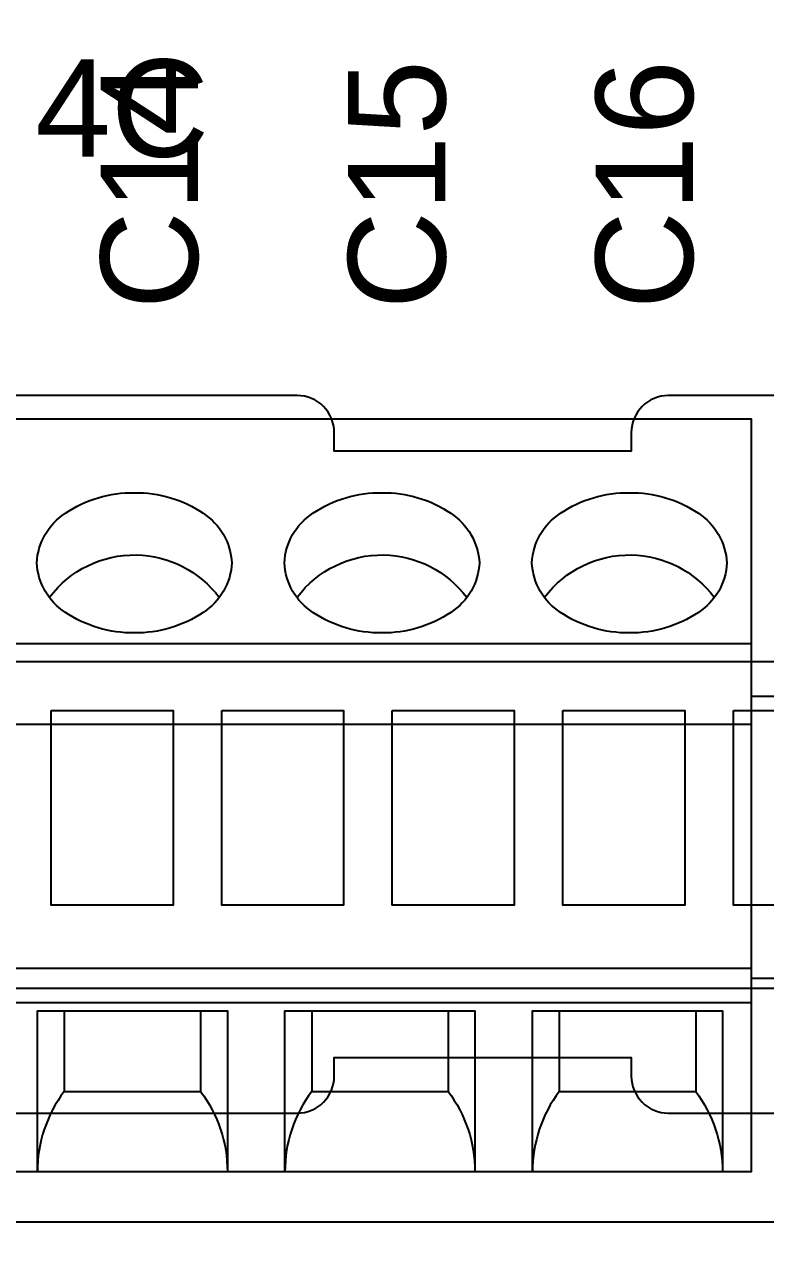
# Model space of a CAD drawing. Extents: x 1 to 23.8, y 0.2 to 17.
# Drawn here: x 21.795 to 22.394, y 4.358 to 5.342 of the extents above; entities that cross this region are included whole.
import ezdxf

# ---------------------------------------------------------------- set-up
doc = ezdxf.new("R2010")
doc.units = 0
doc.header["$MEASUREMENT"] = 0
for name, color, linetype in [('2_01__0-__EMPTY', 7, 'CONTINUOUS'), ('2_02__A0__EIA-232_EIA-485', 7, 'CONTINUOUS'), ('2_03__1-___4__DI__4__DO__S', 7, 'CONTINUOUS'), ('2_04__B-___4__DI__4__DO__F', 7, 'CONTINUOUS'), ('2_05__C-___4__DI__3__DO', 7, 'CONTINUOUS'), ('2_06__2X___8__DO__STD_FORM', 7, 'CONTINUOUS'), ('2_07__2A___8__DO__STD_FORM', 7, 'CONTINUOUS'), ('2_08__2B___8__DO__STD__6__', 7, 'CONTINUOUS'), ('2_09__2C___8__DO__STD__2__', 7, 'CONTINUOUS'), ('2_10__3-___8__DI', 7, 'CONTINUOUS'), ('2_11__D-___14__DI', 7, 'CONTINUOUS'), ('2_12__5-___8__AI', 7, 'CONTINUOUS'), ('2_13__6-___4__AI__4__AO', 7, 'CONTINUOUS'), ('3_01__0-__EMPTY', 7, 'CONTINUOUS'), ('3_02__9X__RTD', 7, 'CONTINUOUS'), ('3_03__91__RTD_TC', 7, 'CONTINUOUS'), ('3_04__1-___4__DI__4__DO__S', 7, 'CONTINUOUS'), ('3_05__B-___4__DI__4__DO__F', 7, 'CONTINUOUS'), ('3_06__C-___4__DI__3__DO', 7, 'CONTINUOUS'), ('3_07__2X___8__DO__STD_FORM', 7, 'CONTINUOUS'), ('3_08__2A___8__DO__STD_FORM', 7, 'CONTINUOUS'), ('3_09__2B___8__DO__STD__6__', 7, 'CONTINUOUS'), ('3_10__2C___8__DO__STD__2__', 7, 'CONTINUOUS'), ('3_11__3-___8__DI', 7, 'CONTINUOUS'), ('3_12__D-___14__DI', 7, 'CONTINUOUS'), ('3_13__5-___8__AI', 7, 'CONTINUOUS'), ('3_14__6-___4__AI__4__AO', 7, 'CONTINUOUS'), ('6_00_____DWG', 7, 'CONTINUOUS')]:
    doc.layers.add(name, color=color, linetype=linetype)
doc.styles.add('ARIAL', font='arial.ttf')

msp = doc.modelspace()

# ---------------------------------------------------------------- linework, layer by layer
at = {"layer": '3_01__0-__EMPTY'}
msp.add_lwpolyline([(21.05023, 4.46197), (22.01545, 4.46197, 0.414214), (22.04534, 4.49185), (22.04534, 4.50697), (22.28534, 4.50697), (22.28534, 4.49185, 0.414214), (22.31523, 4.46197), (22.67295, 4.46197, 0.414973), (22.70284, 4.49185), (22.70284, 5.01208, 0.414973), (22.67295, 5.04197), (22.31523, 5.04197, 0.414214), (22.28534, 5.01208), (22.28534, 4.99697), (22.04534, 4.99697), (22.04534, 5.01208, 0.414214), (22.01545, 5.04197), (21.05023, 5.04197, 0.414214)], format="xyb", dxfattribs=at)
at = {"layer": '3_02__9X__RTD'}
for points in [[(20.54697, 4.3741), (22.63358, 4.3741), (22.63358, 4.82686), (20.54697, 4.82686)], [(21.81665, 4.78749), (21.91508, 4.78749), (21.91508, 4.63001), (21.81665, 4.63001)], [(21.95445, 4.78749), (22.05287, 4.78749), (22.05287, 4.63001), (21.95445, 4.63001)], [(22.09224, 4.78749), (22.19067, 4.78749), (22.19067, 4.63001), (22.09224, 4.63001)], [(22.23004, 4.78749), (22.32847, 4.78749), (22.32847, 4.63001), (22.23004, 4.63001)], [(22.36784, 4.78749), (22.46626, 4.78749), (22.46626, 4.63001), (22.36784, 4.63001)]]:
    msp.add_lwpolyline(points, close=True, dxfattribs=at)
msp.add_lwpolyline([(20.54697, 4.56308), (22.63358, 4.56308)], dxfattribs=at)
at = {"layer": '3_03__91__RTD_TC'}
for points in [[(20.54697, 4.3741), (22.63358, 4.3741), (22.63358, 4.82686), (20.54697, 4.82686)], [(21.81665, 4.78749), (21.91508, 4.78749), (21.91508, 4.63001), (21.81665, 4.63001)], [(21.95445, 4.78749), (22.05287, 4.78749), (22.05287, 4.63001), (21.95445, 4.63001)], [(22.09224, 4.78749), (22.19067, 4.78749), (22.19067, 4.63001), (22.09224, 4.63001)], [(22.23004, 4.78749), (22.32847, 4.78749), (22.32847, 4.63001), (22.23004, 4.63001)], [(22.36784, 4.78749), (22.46626, 4.78749), (22.46626, 4.63001), (22.36784, 4.63001)]]:
    msp.add_lwpolyline(points, close=True, dxfattribs=at)
msp.add_lwpolyline([(20.54697, 4.56308), (22.63358, 4.56308)], dxfattribs=at)
at = {"layer": '3_04__1-___4__DI__4__DO__S'}
msp.add_lwpolyline([(20.78224, 5.02325), (22.38224, 5.02325), (22.38224, 4.41454), (20.78224, 4.41454)], close=True, dxfattribs=at)
for points in [[(21.80507, 4.90678, -0.244062), (21.82813, 4.94683, -0.154167), (21.88381, 4.96342, -0.154167), (21.93949, 4.94683, -0.236767), (21.96255, 4.90678, -0.24406), (21.93949, 4.86673, -0.154167), (21.88381, 4.85014, -0.154167), (21.82813, 4.86673, -0.244061)], [(22.00507, 4.90678, -0.244062), (22.02813, 4.94683, -0.154167), (22.08381, 4.96342, -0.154167), (22.13949, 4.94683, -0.236767), (22.16255, 4.90678, -0.24406), (22.13949, 4.86673, -0.154167), (22.08381, 4.85014, -0.154167), (22.02813, 4.86673, -0.244061)], [(22.20507, 4.90678, -0.244062), (22.22813, 4.94683, -0.154167), (22.28381, 4.96342, -0.154167), (22.33949, 4.94683, -0.236767), (22.36255, 4.90678, -0.24406), (22.33949, 4.86673, -0.154167), (22.28381, 4.85014, -0.154167), (22.22813, 4.86673, -0.244061)]]:
    msp.add_lwpolyline(points, format="xyb", close=True, dxfattribs=at)
for points in [[(21.81515, 4.87874, -0.001746), (21.81529, 4.87887, -0.240907), (21.88539, 4.91312, -0.231198), (21.95233, 4.87887, -0.005828), (21.95262, 4.87895)], [(22.01515, 4.87874, -0.001746), (22.01529, 4.87887, -0.240907), (22.08539, 4.91312, -0.231198), (22.15233, 4.87887, -0.005828), (22.15262, 4.87895)], [(22.21515, 4.87874, -0.001746), (22.21529, 4.87887, -0.240907), (22.28539, 4.91312, -0.231198), (22.35233, 4.87887, -0.005828), (22.35262, 4.87895)], [(22.38224, 4.79911), (22.54287, 4.79911, -0.414169), (22.58224, 4.75974), (22.58224, 4.61016, -0.414258), (22.54287, 4.5708), (22.38224, 4.5708)], [(21.82712, 4.54461), (21.82712, 4.47949, 0.162853), (21.80547, 4.41454, 1.944453)], [(21.93736, 4.54461), (21.93736, 4.47949, -0.162853), (21.95901, 4.41454, -1.944453)], [(22.02712, 4.54461), (22.02712, 4.47949, 0.162853), (22.00547, 4.41454, 1.944453)], [(22.13736, 4.54461), (22.13736, 4.47949, -0.162853), (22.15901, 4.41454, -1.944453)], [(22.22712, 4.54461), (22.22712, 4.47949, 0.162853), (22.20547, 4.41454, 1.944453)], [(22.33736, 4.54461), (22.33736, 4.47949, -0.162853), (22.35901, 4.41454, -1.944453)]]:
    msp.add_lwpolyline(points, format="xyb", dxfattribs=at)
for points in [[(20.78223, 4.84166), (22.38223, 4.84166)], [(20.78224, 4.77622), (22.38224, 4.77622)], [(20.78224, 4.57912), (22.38224, 4.57912)], [(20.78224, 4.55129), (22.38224, 4.55129)], [(21.80547, 4.41454), (21.80547, 4.54461), (21.95901, 4.54461), (21.95901, 4.41454)], [(22.00547, 4.41454), (22.00547, 4.54461), (22.15901, 4.54461), (22.15901, 4.41454)], [(22.20547, 4.41454), (22.20547, 4.54461), (22.35901, 4.54461), (22.35901, 4.41454)], [(21.82712, 4.47949), (21.93736, 4.47949)], [(22.02712, 4.47949), (22.13736, 4.47949)], [(22.22712, 4.47949), (22.33736, 4.47949)]]:
    msp.add_lwpolyline(points, dxfattribs=at)
at = {"layer": '3_05__B-___4__DI__4__DO__F'}
msp.add_lwpolyline([(20.78224, 5.02325), (22.38224, 5.02325), (22.38224, 4.41454), (20.78224, 4.41454)], close=True, dxfattribs=at)
for points in [[(21.80507, 4.90678, -0.244062), (21.82813, 4.94683, -0.154167), (21.88381, 4.96342, -0.154167), (21.93949, 4.94683, -0.236767), (21.96255, 4.90678, -0.24406), (21.93949, 4.86673, -0.154167), (21.88381, 4.85014, -0.154167), (21.82813, 4.86673, -0.244061)], [(22.00507, 4.90678, -0.244062), (22.02813, 4.94683, -0.154167), (22.08381, 4.96342, -0.154167), (22.13949, 4.94683, -0.236767), (22.16255, 4.90678, -0.24406), (22.13949, 4.86673, -0.154167), (22.08381, 4.85014, -0.154167), (22.02813, 4.86673, -0.244061)], [(22.20507, 4.90678, -0.244062), (22.22813, 4.94683, -0.154167), (22.28381, 4.96342, -0.154167), (22.33949, 4.94683, -0.236767), (22.36255, 4.90678, -0.24406), (22.33949, 4.86673, -0.154167), (22.28381, 4.85014, -0.154167), (22.22813, 4.86673, -0.244061)]]:
    msp.add_lwpolyline(points, format="xyb", close=True, dxfattribs=at)
for points in [[(21.81515, 4.87874, -0.001746), (21.81529, 4.87887, -0.240907), (21.88539, 4.91312, -0.231198), (21.95233, 4.87887, -0.005828), (21.95262, 4.87895)], [(22.01515, 4.87874, -0.001746), (22.01529, 4.87887, -0.240907), (22.08539, 4.91312, -0.231198), (22.15233, 4.87887, -0.005828), (22.15262, 4.87895)], [(22.21515, 4.87874, -0.001746), (22.21529, 4.87887, -0.240907), (22.28539, 4.91312, -0.231198), (22.35233, 4.87887, -0.005828), (22.35262, 4.87895)], [(22.38224, 4.79911), (22.54287, 4.79911, -0.414169), (22.58224, 4.75974), (22.58224, 4.61016, -0.414258), (22.54287, 4.5708), (22.38224, 4.5708)], [(21.82712, 4.54461), (21.82712, 4.47949, 0.162853), (21.80547, 4.41454, 1.944453)], [(21.93736, 4.54461), (21.93736, 4.47949, -0.162853), (21.95901, 4.41454, -1.944453)], [(22.02712, 4.54461), (22.02712, 4.47949, 0.162853), (22.00547, 4.41454, 1.944453)], [(22.13736, 4.54461), (22.13736, 4.47949, -0.162853), (22.15901, 4.41454, -1.944453)], [(22.22712, 4.54461), (22.22712, 4.47949, 0.162853), (22.20547, 4.41454, 1.944453)], [(22.33736, 4.54461), (22.33736, 4.47949, -0.162853), (22.35901, 4.41454, -1.944453)]]:
    msp.add_lwpolyline(points, format="xyb", dxfattribs=at)
for points in [[(20.78223, 4.84166), (22.38223, 4.84166)], [(20.78224, 4.77622), (22.38224, 4.77622)], [(20.78224, 4.57912), (22.38224, 4.57912)], [(20.78224, 4.55129), (22.38224, 4.55129)], [(21.80547, 4.41454), (21.80547, 4.54461), (21.95901, 4.54461), (21.95901, 4.41454)], [(22.00547, 4.41454), (22.00547, 4.54461), (22.15901, 4.54461), (22.15901, 4.41454)], [(22.20547, 4.41454), (22.20547, 4.54461), (22.35901, 4.54461), (22.35901, 4.41454)], [(21.82712, 4.47949), (21.93736, 4.47949)], [(22.02712, 4.47949), (22.13736, 4.47949)], [(22.22712, 4.47949), (22.33736, 4.47949)]]:
    msp.add_lwpolyline(points, dxfattribs=at)
at = {"layer": '3_06__C-___4__DI__3__DO'}
msp.add_lwpolyline([(20.78224, 5.02325), (22.38224, 5.02325), (22.38224, 4.41454), (20.78224, 4.41454)], close=True, dxfattribs=at)
for points in [[(21.80507, 4.90678, -0.244062), (21.82813, 4.94683, -0.154167), (21.88381, 4.96342, -0.154167), (21.93949, 4.94683, -0.236767), (21.96255, 4.90678, -0.24406), (21.93949, 4.86673, -0.154167), (21.88381, 4.85014, -0.154167), (21.82813, 4.86673, -0.244061)], [(22.00507, 4.90678, -0.244062), (22.02813, 4.94683, -0.154167), (22.08381, 4.96342, -0.154167), (22.13949, 4.94683, -0.236767), (22.16255, 4.90678, -0.24406), (22.13949, 4.86673, -0.154167), (22.08381, 4.85014, -0.154167), (22.02813, 4.86673, -0.244061)], [(22.20507, 4.90678, -0.244062), (22.22813, 4.94683, -0.154167), (22.28381, 4.96342, -0.154167), (22.33949, 4.94683, -0.236767), (22.36255, 4.90678, -0.24406), (22.33949, 4.86673, -0.154167), (22.28381, 4.85014, -0.154167), (22.22813, 4.86673, -0.244061)]]:
    msp.add_lwpolyline(points, format="xyb", close=True, dxfattribs=at)
for points in [[(21.81515, 4.87874, -0.001746), (21.81529, 4.87887, -0.240907), (21.88539, 4.91312, -0.231198), (21.95233, 4.87887, -0.005828), (21.95262, 4.87895)], [(22.01515, 4.87874, -0.001746), (22.01529, 4.87887, -0.240907), (22.08539, 4.91312, -0.231198), (22.15233, 4.87887, -0.005828), (22.15262, 4.87895)], [(22.21515, 4.87874, -0.001746), (22.21529, 4.87887, -0.240907), (22.28539, 4.91312, -0.231198), (22.35233, 4.87887, -0.005828), (22.35262, 4.87895)], [(22.38224, 4.79911), (22.54287, 4.79911, -0.414169), (22.58224, 4.75974), (22.58224, 4.61016, -0.414258), (22.54287, 4.5708), (22.38224, 4.5708)], [(21.82712, 4.54461), (21.82712, 4.47949, 0.162853), (21.80547, 4.41454, 1.944453)], [(21.93736, 4.54461), (21.93736, 4.47949, -0.162853), (21.95901, 4.41454, -1.944453)], [(22.02712, 4.54461), (22.02712, 4.47949, 0.162853), (22.00547, 4.41454, 1.944453)], [(22.13736, 4.54461), (22.13736, 4.47949, -0.162853), (22.15901, 4.41454, -1.944453)], [(22.22712, 4.54461), (22.22712, 4.47949, 0.162853), (22.20547, 4.41454, 1.944453)], [(22.33736, 4.54461), (22.33736, 4.47949, -0.162853), (22.35901, 4.41454, -1.944453)]]:
    msp.add_lwpolyline(points, format="xyb", dxfattribs=at)
for points in [[(20.78223, 4.84166), (22.38223, 4.84166)], [(20.78224, 4.77622), (22.38224, 4.77622)], [(20.78224, 4.57912), (22.38224, 4.57912)], [(20.78224, 4.55129), (22.38224, 4.55129)], [(21.80547, 4.41454), (21.80547, 4.54461), (21.95901, 4.54461), (21.95901, 4.41454)], [(22.00547, 4.41454), (22.00547, 4.54461), (22.15901, 4.54461), (22.15901, 4.41454)], [(22.20547, 4.41454), (22.20547, 4.54461), (22.35901, 4.54461), (22.35901, 4.41454)], [(21.82712, 4.47949), (21.93736, 4.47949)], [(22.02712, 4.47949), (22.13736, 4.47949)], [(22.22712, 4.47949), (22.33736, 4.47949)]]:
    msp.add_lwpolyline(points, dxfattribs=at)
at = {"layer": '3_07__2X___8__DO__STD_FORM'}
msp.add_lwpolyline([(20.78224, 5.02325), (22.38224, 5.02325), (22.38224, 4.41454), (20.78224, 4.41454)], close=True, dxfattribs=at)
for points in [[(21.80507, 4.90678, -0.244062), (21.82813, 4.94683, -0.154167), (21.88381, 4.96342, -0.154167), (21.93949, 4.94683, -0.236767), (21.96255, 4.90678, -0.24406), (21.93949, 4.86673, -0.154167), (21.88381, 4.85014, -0.154167), (21.82813, 4.86673, -0.244061)], [(22.00507, 4.90678, -0.244062), (22.02813, 4.94683, -0.154167), (22.08381, 4.96342, -0.154167), (22.13949, 4.94683, -0.236767), (22.16255, 4.90678, -0.24406), (22.13949, 4.86673, -0.154167), (22.08381, 4.85014, -0.154167), (22.02813, 4.86673, -0.244061)], [(22.20507, 4.90678, -0.244062), (22.22813, 4.94683, -0.154167), (22.28381, 4.96342, -0.154167), (22.33949, 4.94683, -0.236767), (22.36255, 4.90678, -0.24406), (22.33949, 4.86673, -0.154167), (22.28381, 4.85014, -0.154167), (22.22813, 4.86673, -0.244061)]]:
    msp.add_lwpolyline(points, format="xyb", close=True, dxfattribs=at)
for points in [[(21.81515, 4.87874, -0.001746), (21.81529, 4.87887, -0.240907), (21.88539, 4.91312, -0.231198), (21.95233, 4.87887, -0.005828), (21.95262, 4.87895)], [(22.01515, 4.87874, -0.001746), (22.01529, 4.87887, -0.240907), (22.08539, 4.91312, -0.231198), (22.15233, 4.87887, -0.005828), (22.15262, 4.87895)], [(22.21515, 4.87874, -0.001746), (22.21529, 4.87887, -0.240907), (22.28539, 4.91312, -0.231198), (22.35233, 4.87887, -0.005828), (22.35262, 4.87895)], [(22.38224, 4.79911), (22.54287, 4.79911, -0.414169), (22.58224, 4.75974), (22.58224, 4.61016, -0.414258), (22.54287, 4.5708), (22.38224, 4.5708)], [(21.82712, 4.54461), (21.82712, 4.47949, 0.162853), (21.80547, 4.41454, 1.944453)], [(21.93736, 4.54461), (21.93736, 4.47949, -0.162853), (21.95901, 4.41454, -1.944453)], [(22.02712, 4.54461), (22.02712, 4.47949, 0.162853), (22.00547, 4.41454, 1.944453)], [(22.13736, 4.54461), (22.13736, 4.47949, -0.162853), (22.15901, 4.41454, -1.944453)], [(22.22712, 4.54461), (22.22712, 4.47949, 0.162853), (22.20547, 4.41454, 1.944453)], [(22.33736, 4.54461), (22.33736, 4.47949, -0.162853), (22.35901, 4.41454, -1.944453)]]:
    msp.add_lwpolyline(points, format="xyb", dxfattribs=at)
for points in [[(20.78223, 4.84166), (22.38223, 4.84166)], [(20.78224, 4.77622), (22.38224, 4.77622)], [(20.78224, 4.57912), (22.38224, 4.57912)], [(20.78224, 4.55129), (22.38224, 4.55129)], [(21.80547, 4.41454), (21.80547, 4.54461), (21.95901, 4.54461), (21.95901, 4.41454)], [(22.00547, 4.41454), (22.00547, 4.54461), (22.15901, 4.54461), (22.15901, 4.41454)], [(22.20547, 4.41454), (22.20547, 4.54461), (22.35901, 4.54461), (22.35901, 4.41454)], [(21.82712, 4.47949), (21.93736, 4.47949)], [(22.02712, 4.47949), (22.13736, 4.47949)], [(22.22712, 4.47949), (22.33736, 4.47949)]]:
    msp.add_lwpolyline(points, dxfattribs=at)
at = {"layer": '3_08__2A___8__DO__STD_FORM'}
msp.add_lwpolyline([(20.78224, 5.02325), (22.38224, 5.02325), (22.38224, 4.41454), (20.78224, 4.41454)], close=True, dxfattribs=at)
for points in [[(21.80507, 4.90678, -0.244062), (21.82813, 4.94683, -0.154167), (21.88381, 4.96342, -0.154167), (21.93949, 4.94683, -0.236767), (21.96255, 4.90678, -0.24406), (21.93949, 4.86673, -0.154167), (21.88381, 4.85014, -0.154167), (21.82813, 4.86673, -0.244061)], [(22.00507, 4.90678, -0.244062), (22.02813, 4.94683, -0.154167), (22.08381, 4.96342, -0.154167), (22.13949, 4.94683, -0.236767), (22.16255, 4.90678, -0.24406), (22.13949, 4.86673, -0.154167), (22.08381, 4.85014, -0.154167), (22.02813, 4.86673, -0.244061)], [(22.20507, 4.90678, -0.244062), (22.22813, 4.94683, -0.154167), (22.28381, 4.96342, -0.154167), (22.33949, 4.94683, -0.236767), (22.36255, 4.90678, -0.24406), (22.33949, 4.86673, -0.154167), (22.28381, 4.85014, -0.154167), (22.22813, 4.86673, -0.244061)]]:
    msp.add_lwpolyline(points, format="xyb", close=True, dxfattribs=at)
for points in [[(21.81515, 4.87874, -0.001746), (21.81529, 4.87887, -0.240907), (21.88539, 4.91312, -0.231198), (21.95233, 4.87887, -0.005828), (21.95262, 4.87895)], [(22.01515, 4.87874, -0.001746), (22.01529, 4.87887, -0.240907), (22.08539, 4.91312, -0.231198), (22.15233, 4.87887, -0.005828), (22.15262, 4.87895)], [(22.21515, 4.87874, -0.001746), (22.21529, 4.87887, -0.240907), (22.28539, 4.91312, -0.231198), (22.35233, 4.87887, -0.005828), (22.35262, 4.87895)], [(22.38224, 4.79911), (22.54287, 4.79911, -0.414169), (22.58224, 4.75974), (22.58224, 4.61016, -0.414258), (22.54287, 4.5708), (22.38224, 4.5708)], [(21.82712, 4.54461), (21.82712, 4.47949, 0.162853), (21.80547, 4.41454, 1.944453)], [(21.93736, 4.54461), (21.93736, 4.47949, -0.162853), (21.95901, 4.41454, -1.944453)], [(22.02712, 4.54461), (22.02712, 4.47949, 0.162853), (22.00547, 4.41454, 1.944453)], [(22.13736, 4.54461), (22.13736, 4.47949, -0.162853), (22.15901, 4.41454, -1.944453)], [(22.22712, 4.54461), (22.22712, 4.47949, 0.162853), (22.20547, 4.41454, 1.944453)], [(22.33736, 4.54461), (22.33736, 4.47949, -0.162853), (22.35901, 4.41454, -1.944453)]]:
    msp.add_lwpolyline(points, format="xyb", dxfattribs=at)
for points in [[(20.78223, 4.84166), (22.38223, 4.84166)], [(20.78224, 4.77622), (22.38224, 4.77622)], [(20.78224, 4.57912), (22.38224, 4.57912)], [(20.78224, 4.55129), (22.38224, 4.55129)], [(21.80547, 4.41454), (21.80547, 4.54461), (21.95901, 4.54461), (21.95901, 4.41454)], [(22.00547, 4.41454), (22.00547, 4.54461), (22.15901, 4.54461), (22.15901, 4.41454)], [(22.20547, 4.41454), (22.20547, 4.54461), (22.35901, 4.54461), (22.35901, 4.41454)], [(21.82712, 4.47949), (21.93736, 4.47949)], [(22.02712, 4.47949), (22.13736, 4.47949)], [(22.22712, 4.47949), (22.33736, 4.47949)]]:
    msp.add_lwpolyline(points, dxfattribs=at)
at = {"layer": '3_09__2B___8__DO__STD__6__'}
msp.add_lwpolyline([(20.78224, 5.02325), (22.38224, 5.02325), (22.38224, 4.41454), (20.78224, 4.41454)], close=True, dxfattribs=at)
for points in [[(21.80507, 4.90678, -0.244062), (21.82813, 4.94683, -0.154167), (21.88381, 4.96342, -0.154167), (21.93949, 4.94683, -0.236767), (21.96255, 4.90678, -0.24406), (21.93949, 4.86673, -0.154167), (21.88381, 4.85014, -0.154167), (21.82813, 4.86673, -0.244061)], [(22.00507, 4.90678, -0.244062), (22.02813, 4.94683, -0.154167), (22.08381, 4.96342, -0.154167), (22.13949, 4.94683, -0.236767), (22.16255, 4.90678, -0.24406), (22.13949, 4.86673, -0.154167), (22.08381, 4.85014, -0.154167), (22.02813, 4.86673, -0.244061)], [(22.20507, 4.90678, -0.244062), (22.22813, 4.94683, -0.154167), (22.28381, 4.96342, -0.154167), (22.33949, 4.94683, -0.236767), (22.36255, 4.90678, -0.24406), (22.33949, 4.86673, -0.154167), (22.28381, 4.85014, -0.154167), (22.22813, 4.86673, -0.244061)]]:
    msp.add_lwpolyline(points, format="xyb", close=True, dxfattribs=at)
for points in [[(21.81515, 4.87874, -0.001746), (21.81529, 4.87887, -0.240907), (21.88539, 4.91312, -0.231198), (21.95233, 4.87887, -0.005828), (21.95262, 4.87895)], [(22.01515, 4.87874, -0.001746), (22.01529, 4.87887, -0.240907), (22.08539, 4.91312, -0.231198), (22.15233, 4.87887, -0.005828), (22.15262, 4.87895)], [(22.21515, 4.87874, -0.001746), (22.21529, 4.87887, -0.240907), (22.28539, 4.91312, -0.231198), (22.35233, 4.87887, -0.005828), (22.35262, 4.87895)], [(22.38224, 4.79911), (22.54287, 4.79911, -0.414169), (22.58224, 4.75974), (22.58224, 4.61016, -0.414258), (22.54287, 4.5708), (22.38224, 4.5708)], [(21.82712, 4.54461), (21.82712, 4.47949, 0.162853), (21.80547, 4.41454, 1.944453)], [(21.93736, 4.54461), (21.93736, 4.47949, -0.162853), (21.95901, 4.41454, -1.944453)], [(22.02712, 4.54461), (22.02712, 4.47949, 0.162853), (22.00547, 4.41454, 1.944453)], [(22.13736, 4.54461), (22.13736, 4.47949, -0.162853), (22.15901, 4.41454, -1.944453)], [(22.22712, 4.54461), (22.22712, 4.47949, 0.162853), (22.20547, 4.41454, 1.944453)], [(22.33736, 4.54461), (22.33736, 4.47949, -0.162853), (22.35901, 4.41454, -1.944453)]]:
    msp.add_lwpolyline(points, format="xyb", dxfattribs=at)
for points in [[(20.78223, 4.84166), (22.38223, 4.84166)], [(20.78224, 4.77622), (22.38224, 4.77622)], [(20.78224, 4.57912), (22.38224, 4.57912)], [(20.78224, 4.55129), (22.38224, 4.55129)], [(21.80547, 4.41454), (21.80547, 4.54461), (21.95901, 4.54461), (21.95901, 4.41454)], [(22.00547, 4.41454), (22.00547, 4.54461), (22.15901, 4.54461), (22.15901, 4.41454)], [(22.20547, 4.41454), (22.20547, 4.54461), (22.35901, 4.54461), (22.35901, 4.41454)], [(21.82712, 4.47949), (21.93736, 4.47949)], [(22.02712, 4.47949), (22.13736, 4.47949)], [(22.22712, 4.47949), (22.33736, 4.47949)]]:
    msp.add_lwpolyline(points, dxfattribs=at)
at = {"layer": '3_10__2C___8__DO__STD__2__'}
msp.add_lwpolyline([(20.78224, 5.02325), (22.38224, 5.02325), (22.38224, 4.41454), (20.78224, 4.41454)], close=True, dxfattribs=at)
for points in [[(21.80507, 4.90678, -0.244062), (21.82813, 4.94683, -0.154167), (21.88381, 4.96342, -0.154167), (21.93949, 4.94683, -0.236767), (21.96255, 4.90678, -0.24406), (21.93949, 4.86673, -0.154167), (21.88381, 4.85014, -0.154167), (21.82813, 4.86673, -0.244061)], [(22.00507, 4.90678, -0.244062), (22.02813, 4.94683, -0.154167), (22.08381, 4.96342, -0.154167), (22.13949, 4.94683, -0.236767), (22.16255, 4.90678, -0.24406), (22.13949, 4.86673, -0.154167), (22.08381, 4.85014, -0.154167), (22.02813, 4.86673, -0.244061)], [(22.20507, 4.90678, -0.244062), (22.22813, 4.94683, -0.154167), (22.28381, 4.96342, -0.154167), (22.33949, 4.94683, -0.236767), (22.36255, 4.90678, -0.24406), (22.33949, 4.86673, -0.154167), (22.28381, 4.85014, -0.154167), (22.22813, 4.86673, -0.244061)]]:
    msp.add_lwpolyline(points, format="xyb", close=True, dxfattribs=at)
for points in [[(21.81515, 4.87874, -0.001746), (21.81529, 4.87887, -0.240907), (21.88539, 4.91312, -0.231198), (21.95233, 4.87887, -0.005828), (21.95262, 4.87895)], [(22.01515, 4.87874, -0.001746), (22.01529, 4.87887, -0.240907), (22.08539, 4.91312, -0.231198), (22.15233, 4.87887, -0.005828), (22.15262, 4.87895)], [(22.21515, 4.87874, -0.001746), (22.21529, 4.87887, -0.240907), (22.28539, 4.91312, -0.231198), (22.35233, 4.87887, -0.005828), (22.35262, 4.87895)], [(22.38224, 4.79911), (22.54287, 4.79911, -0.414169), (22.58224, 4.75974), (22.58224, 4.61016, -0.414258), (22.54287, 4.5708), (22.38224, 4.5708)], [(21.82712, 4.54461), (21.82712, 4.47949, 0.162853), (21.80547, 4.41454, 1.944453)], [(21.93736, 4.54461), (21.93736, 4.47949, -0.162853), (21.95901, 4.41454, -1.944453)], [(22.02712, 4.54461), (22.02712, 4.47949, 0.162853), (22.00547, 4.41454, 1.944453)], [(22.13736, 4.54461), (22.13736, 4.47949, -0.162853), (22.15901, 4.41454, -1.944453)], [(22.22712, 4.54461), (22.22712, 4.47949, 0.162853), (22.20547, 4.41454, 1.944453)], [(22.33736, 4.54461), (22.33736, 4.47949, -0.162853), (22.35901, 4.41454, -1.944453)]]:
    msp.add_lwpolyline(points, format="xyb", dxfattribs=at)
for points in [[(20.78223, 4.84166), (22.38223, 4.84166)], [(20.78224, 4.77622), (22.38224, 4.77622)], [(20.78224, 4.57912), (22.38224, 4.57912)], [(20.78224, 4.55129), (22.38224, 4.55129)], [(21.80547, 4.41454), (21.80547, 4.54461), (21.95901, 4.54461), (21.95901, 4.41454)], [(22.00547, 4.41454), (22.00547, 4.54461), (22.15901, 4.54461), (22.15901, 4.41454)], [(22.20547, 4.41454), (22.20547, 4.54461), (22.35901, 4.54461), (22.35901, 4.41454)], [(21.82712, 4.47949), (21.93736, 4.47949)], [(22.02712, 4.47949), (22.13736, 4.47949)], [(22.22712, 4.47949), (22.33736, 4.47949)]]:
    msp.add_lwpolyline(points, dxfattribs=at)
at = {"layer": '3_11__3-___8__DI'}
msp.add_lwpolyline([(20.78224, 5.02325), (22.38224, 5.02325), (22.38224, 4.41454), (20.78224, 4.41454)], close=True, dxfattribs=at)
for points in [[(21.80507, 4.90678, -0.244062), (21.82813, 4.94683, -0.154167), (21.88381, 4.96342, -0.154167), (21.93949, 4.94683, -0.236767), (21.96255, 4.90678, -0.24406), (21.93949, 4.86673, -0.154167), (21.88381, 4.85014, -0.154167), (21.82813, 4.86673, -0.244061)], [(22.00507, 4.90678, -0.244062), (22.02813, 4.94683, -0.154167), (22.08381, 4.96342, -0.154167), (22.13949, 4.94683, -0.236767), (22.16255, 4.90678, -0.24406), (22.13949, 4.86673, -0.154167), (22.08381, 4.85014, -0.154167), (22.02813, 4.86673, -0.244061)], [(22.20507, 4.90678, -0.244062), (22.22813, 4.94683, -0.154167), (22.28381, 4.96342, -0.154167), (22.33949, 4.94683, -0.236767), (22.36255, 4.90678, -0.24406), (22.33949, 4.86673, -0.154167), (22.28381, 4.85014, -0.154167), (22.22813, 4.86673, -0.244061)]]:
    msp.add_lwpolyline(points, format="xyb", close=True, dxfattribs=at)
for points in [[(21.81515, 4.87874, -0.001746), (21.81529, 4.87887, -0.240907), (21.88539, 4.91312, -0.231198), (21.95233, 4.87887, -0.005828), (21.95262, 4.87895)], [(22.01515, 4.87874, -0.001746), (22.01529, 4.87887, -0.240907), (22.08539, 4.91312, -0.231198), (22.15233, 4.87887, -0.005828), (22.15262, 4.87895)], [(22.21515, 4.87874, -0.001746), (22.21529, 4.87887, -0.240907), (22.28539, 4.91312, -0.231198), (22.35233, 4.87887, -0.005828), (22.35262, 4.87895)], [(22.38224, 4.79911), (22.54287, 4.79911, -0.414169), (22.58224, 4.75974), (22.58224, 4.61016, -0.414258), (22.54287, 4.5708), (22.38224, 4.5708)], [(21.82712, 4.54461), (21.82712, 4.47949, 0.162853), (21.80547, 4.41454, 1.944453)], [(21.93736, 4.54461), (21.93736, 4.47949, -0.162853), (21.95901, 4.41454, -1.944453)], [(22.02712, 4.54461), (22.02712, 4.47949, 0.162853), (22.00547, 4.41454, 1.944453)], [(22.13736, 4.54461), (22.13736, 4.47949, -0.162853), (22.15901, 4.41454, -1.944453)], [(22.22712, 4.54461), (22.22712, 4.47949, 0.162853), (22.20547, 4.41454, 1.944453)], [(22.33736, 4.54461), (22.33736, 4.47949, -0.162853), (22.35901, 4.41454, -1.944453)]]:
    msp.add_lwpolyline(points, format="xyb", dxfattribs=at)
for points in [[(20.78223, 4.84166), (22.38223, 4.84166)], [(20.78224, 4.77622), (22.38224, 4.77622)], [(20.78224, 4.57912), (22.38224, 4.57912)], [(20.78224, 4.55129), (22.38224, 4.55129)], [(21.80547, 4.41454), (21.80547, 4.54461), (21.95901, 4.54461), (21.95901, 4.41454)], [(22.00547, 4.41454), (22.00547, 4.54461), (22.15901, 4.54461), (22.15901, 4.41454)], [(22.20547, 4.41454), (22.20547, 4.54461), (22.35901, 4.54461), (22.35901, 4.41454)], [(21.82712, 4.47949), (21.93736, 4.47949)], [(22.02712, 4.47949), (22.13736, 4.47949)], [(22.22712, 4.47949), (22.33736, 4.47949)]]:
    msp.add_lwpolyline(points, dxfattribs=at)
at = {"layer": '3_12__D-___14__DI'}
msp.add_lwpolyline([(20.78224, 5.02325), (22.38224, 5.02325), (22.38224, 4.41454), (20.78224, 4.41454)], close=True, dxfattribs=at)
for points in [[(21.80507, 4.90678, -0.244062), (21.82813, 4.94683, -0.154167), (21.88381, 4.96342, -0.154167), (21.93949, 4.94683, -0.236767), (21.96255, 4.90678, -0.24406), (21.93949, 4.86673, -0.154167), (21.88381, 4.85014, -0.154167), (21.82813, 4.86673, -0.244061)], [(22.00507, 4.90678, -0.244062), (22.02813, 4.94683, -0.154167), (22.08381, 4.96342, -0.154167), (22.13949, 4.94683, -0.236767), (22.16255, 4.90678, -0.24406), (22.13949, 4.86673, -0.154167), (22.08381, 4.85014, -0.154167), (22.02813, 4.86673, -0.244061)], [(22.20507, 4.90678, -0.244062), (22.22813, 4.94683, -0.154167), (22.28381, 4.96342, -0.154167), (22.33949, 4.94683, -0.236767), (22.36255, 4.90678, -0.24406), (22.33949, 4.86673, -0.154167), (22.28381, 4.85014, -0.154167), (22.22813, 4.86673, -0.244061)]]:
    msp.add_lwpolyline(points, format="xyb", close=True, dxfattribs=at)
for points in [[(21.81515, 4.87874, -0.001746), (21.81529, 4.87887, -0.240907), (21.88539, 4.91312, -0.231198), (21.95233, 4.87887, -0.005828), (21.95262, 4.87895)], [(22.01515, 4.87874, -0.001746), (22.01529, 4.87887, -0.240907), (22.08539, 4.91312, -0.231198), (22.15233, 4.87887, -0.005828), (22.15262, 4.87895)], [(22.21515, 4.87874, -0.001746), (22.21529, 4.87887, -0.240907), (22.28539, 4.91312, -0.231198), (22.35233, 4.87887, -0.005828), (22.35262, 4.87895)], [(22.38224, 4.79911), (22.54287, 4.79911, -0.414169), (22.58224, 4.75974), (22.58224, 4.61016, -0.414258), (22.54287, 4.5708), (22.38224, 4.5708)], [(21.82712, 4.54461), (21.82712, 4.47949, 0.162853), (21.80547, 4.41454, 1.944453)], [(21.93736, 4.54461), (21.93736, 4.47949, -0.162853), (21.95901, 4.41454, -1.944453)], [(22.02712, 4.54461), (22.02712, 4.47949, 0.162853), (22.00547, 4.41454, 1.944453)], [(22.13736, 4.54461), (22.13736, 4.47949, -0.162853), (22.15901, 4.41454, -1.944453)], [(22.22712, 4.54461), (22.22712, 4.47949, 0.162853), (22.20547, 4.41454, 1.944453)], [(22.33736, 4.54461), (22.33736, 4.47949, -0.162853), (22.35901, 4.41454, -1.944453)]]:
    msp.add_lwpolyline(points, format="xyb", dxfattribs=at)
for points in [[(20.78223, 4.84166), (22.38223, 4.84166)], [(20.78224, 4.77622), (22.38224, 4.77622)], [(20.78224, 4.57912), (22.38224, 4.57912)], [(20.78224, 4.55129), (22.38224, 4.55129)], [(21.80547, 4.41454), (21.80547, 4.54461), (21.95901, 4.54461), (21.95901, 4.41454)], [(22.00547, 4.41454), (22.00547, 4.54461), (22.15901, 4.54461), (22.15901, 4.41454)], [(22.20547, 4.41454), (22.20547, 4.54461), (22.35901, 4.54461), (22.35901, 4.41454)], [(21.82712, 4.47949), (21.93736, 4.47949)], [(22.02712, 4.47949), (22.13736, 4.47949)], [(22.22712, 4.47949), (22.33736, 4.47949)]]:
    msp.add_lwpolyline(points, dxfattribs=at)
at = {"layer": '3_13__5-___8__AI'}
msp.add_lwpolyline([(20.78224, 5.02325), (22.38224, 5.02325), (22.38224, 4.41454), (20.78224, 4.41454)], close=True, dxfattribs=at)
for points in [[(21.80507, 4.90678, -0.244062), (21.82813, 4.94683, -0.154167), (21.88381, 4.96342, -0.154167), (21.93949, 4.94683, -0.236767), (21.96255, 4.90678, -0.24406), (21.93949, 4.86673, -0.154167), (21.88381, 4.85014, -0.154167), (21.82813, 4.86673, -0.244061)], [(22.00507, 4.90678, -0.244062), (22.02813, 4.94683, -0.154167), (22.08381, 4.96342, -0.154167), (22.13949, 4.94683, -0.236767), (22.16255, 4.90678, -0.24406), (22.13949, 4.86673, -0.154167), (22.08381, 4.85014, -0.154167), (22.02813, 4.86673, -0.244061)], [(22.20507, 4.90678, -0.244062), (22.22813, 4.94683, -0.154167), (22.28381, 4.96342, -0.154167), (22.33949, 4.94683, -0.236767), (22.36255, 4.90678, -0.24406), (22.33949, 4.86673, -0.154167), (22.28381, 4.85014, -0.154167), (22.22813, 4.86673, -0.244061)]]:
    msp.add_lwpolyline(points, format="xyb", close=True, dxfattribs=at)
for points in [[(21.81515, 4.87874, -0.001746), (21.81529, 4.87887, -0.240907), (21.88539, 4.91312, -0.231198), (21.95233, 4.87887, -0.005828), (21.95262, 4.87895)], [(22.01515, 4.87874, -0.001746), (22.01529, 4.87887, -0.240907), (22.08539, 4.91312, -0.231198), (22.15233, 4.87887, -0.005828), (22.15262, 4.87895)], [(22.21515, 4.87874, -0.001746), (22.21529, 4.87887, -0.240907), (22.28539, 4.91312, -0.231198), (22.35233, 4.87887, -0.005828), (22.35262, 4.87895)], [(22.38224, 4.79911), (22.54287, 4.79911, -0.414169), (22.58224, 4.75974), (22.58224, 4.61016, -0.414258), (22.54287, 4.5708), (22.38224, 4.5708)], [(21.82712, 4.54461), (21.82712, 4.47949, 0.162853), (21.80547, 4.41454, 1.944453)], [(21.93736, 4.54461), (21.93736, 4.47949, -0.162853), (21.95901, 4.41454, -1.944453)], [(22.02712, 4.54461), (22.02712, 4.47949, 0.162853), (22.00547, 4.41454, 1.944453)], [(22.13736, 4.54461), (22.13736, 4.47949, -0.162853), (22.15901, 4.41454, -1.944453)], [(22.22712, 4.54461), (22.22712, 4.47949, 0.162853), (22.20547, 4.41454, 1.944453)], [(22.33736, 4.54461), (22.33736, 4.47949, -0.162853), (22.35901, 4.41454, -1.944453)]]:
    msp.add_lwpolyline(points, format="xyb", dxfattribs=at)
for points in [[(20.78223, 4.84166), (22.38223, 4.84166)], [(20.78224, 4.77622), (22.38224, 4.77622)], [(20.78224, 4.57912), (22.38224, 4.57912)], [(20.78224, 4.55129), (22.38224, 4.55129)], [(21.80547, 4.41454), (21.80547, 4.54461), (21.95901, 4.54461), (21.95901, 4.41454)], [(22.00547, 4.41454), (22.00547, 4.54461), (22.15901, 4.54461), (22.15901, 4.41454)], [(22.20547, 4.41454), (22.20547, 4.54461), (22.35901, 4.54461), (22.35901, 4.41454)], [(21.82712, 4.47949), (21.93736, 4.47949)], [(22.02712, 4.47949), (22.13736, 4.47949)], [(22.22712, 4.47949), (22.33736, 4.47949)]]:
    msp.add_lwpolyline(points, dxfattribs=at)
at = {"layer": '3_14__6-___4__AI__4__AO'}
msp.add_lwpolyline([(20.78224, 5.02325), (22.38224, 5.02325), (22.38224, 4.41454), (20.78224, 4.41454)], close=True, dxfattribs=at)
for points in [[(21.80507, 4.90678, -0.244062), (21.82813, 4.94683, -0.154167), (21.88381, 4.96342, -0.154167), (21.93949, 4.94683, -0.236767), (21.96255, 4.90678, -0.24406), (21.93949, 4.86673, -0.154167), (21.88381, 4.85014, -0.154167), (21.82813, 4.86673, -0.244061)], [(22.00507, 4.90678, -0.244062), (22.02813, 4.94683, -0.154167), (22.08381, 4.96342, -0.154167), (22.13949, 4.94683, -0.236767), (22.16255, 4.90678, -0.24406), (22.13949, 4.86673, -0.154167), (22.08381, 4.85014, -0.154167), (22.02813, 4.86673, -0.244061)], [(22.20507, 4.90678, -0.244062), (22.22813, 4.94683, -0.154167), (22.28381, 4.96342, -0.154167), (22.33949, 4.94683, -0.236767), (22.36255, 4.90678, -0.24406), (22.33949, 4.86673, -0.154167), (22.28381, 4.85014, -0.154167), (22.22813, 4.86673, -0.244061)]]:
    msp.add_lwpolyline(points, format="xyb", close=True, dxfattribs=at)
for points in [[(21.81515, 4.87874, -0.001746), (21.81529, 4.87887, -0.240907), (21.88539, 4.91312, -0.231198), (21.95233, 4.87887, -0.005828), (21.95262, 4.87895)], [(22.01515, 4.87874, -0.001746), (22.01529, 4.87887, -0.240907), (22.08539, 4.91312, -0.231198), (22.15233, 4.87887, -0.005828), (22.15262, 4.87895)], [(22.21515, 4.87874, -0.001746), (22.21529, 4.87887, -0.240907), (22.28539, 4.91312, -0.231198), (22.35233, 4.87887, -0.005828), (22.35262, 4.87895)], [(22.38224, 4.79911), (22.54287, 4.79911, -0.414169), (22.58224, 4.75974), (22.58224, 4.61016, -0.414258), (22.54287, 4.5708), (22.38224, 4.5708)], [(21.82712, 4.54461), (21.82712, 4.47949, 0.162853), (21.80547, 4.41454, 1.944453)], [(21.93736, 4.54461), (21.93736, 4.47949, -0.162853), (21.95901, 4.41454, -1.944453)], [(22.02712, 4.54461), (22.02712, 4.47949, 0.162853), (22.00547, 4.41454, 1.944453)], [(22.13736, 4.54461), (22.13736, 4.47949, -0.162853), (22.15901, 4.41454, -1.944453)], [(22.22712, 4.54461), (22.22712, 4.47949, 0.162853), (22.20547, 4.41454, 1.944453)], [(22.33736, 4.54461), (22.33736, 4.47949, -0.162853), (22.35901, 4.41454, -1.944453)]]:
    msp.add_lwpolyline(points, format="xyb", dxfattribs=at)
for points in [[(20.78223, 4.84166), (22.38223, 4.84166)], [(20.78224, 4.77622), (22.38224, 4.77622)], [(20.78224, 4.57912), (22.38224, 4.57912)], [(20.78224, 4.55129), (22.38224, 4.55129)], [(21.80547, 4.41454), (21.80547, 4.54461), (21.95901, 4.54461), (21.95901, 4.41454)], [(22.00547, 4.41454), (22.00547, 4.54461), (22.15901, 4.54461), (22.15901, 4.41454)], [(22.20547, 4.41454), (22.20547, 4.54461), (22.35901, 4.54461), (22.35901, 4.41454)], [(21.82712, 4.47949), (21.93736, 4.47949)], [(22.02712, 4.47949), (22.13736, 4.47949)], [(22.22712, 4.47949), (22.33736, 4.47949)]]:
    msp.add_lwpolyline(points, dxfattribs=at)
at = {"layer": '6_00_____DWG'}
msp.add_lwpolyline([(17.97047, 8.85228), (22.63583, 8.85228, -0.414214), (22.71457, 8.77354), (22.71457, 8.68496, 0.414214), (22.83268, 8.56685), (22.92126, 8.56685, -0.414213), (23, 8.48811), (23, 1.93299, -0.414213), (22.92126, 1.85425), (22.83268, 1.85425, 0.414213), (22.71457, 1.73614), (22.71457, 1.64756, -0.414213), (22.63583, 1.56882, -0.000001), (17.97047, 1.56882, -0.414214), (17.89173, 1.64756), (17.89173, 1.73614, 0.414214), (17.77362, 1.85425), (17.68504, 1.85425, -0.414214), (17.6063, 1.93299), (17.6063, 8.48811, -0.414213), (17.68504, 8.56685), (17.77362, 8.56685, 0.414213), (17.89173, 8.68496), (17.89173, 8.77354, -0.414213)], format="xyb", close=True, dxfattribs=at)

# ---------------------------------------------------------------- texts
at = {"layer": '2_01__0-__EMPTY', "style": 'ARIAL'}
for s, p in [('C14', (21.93518, 5.1116)), ('C15', (22.13519, 5.1116)), ('C16', (22.33519, 5.1116))]:
    msp.add_text(s, height=0.078667, rotation=90, dxfattribs=at).set_placement(p)
at = {"layer": '2_02__A0__EIA-232_EIA-485', "style": 'ARIAL'}
msp.add_text('PORT 4C', height=0.078667, dxfattribs=at).set_placement((21.46797, 5.23498))
at = {"layer": '2_03__1-___4__DI__4__DO__S', "style": 'ARIAL'}
for s, p in [('C14', (21.93518, 5.1116)), ('C15', (22.13519, 5.1116)), ('C16', (22.33519, 5.1116))]:
    msp.add_text(s, height=0.078667, rotation=90, dxfattribs=at).set_placement(p)
at = {"layer": '2_04__B-___4__DI__4__DO__F', "style": 'ARIAL'}
for s, p in [('C14', (21.93518, 5.1116)), ('C15', (22.13519, 5.1116)), ('C16', (22.33519, 5.1116))]:
    msp.add_text(s, height=0.078667, rotation=90, dxfattribs=at).set_placement(p)
at = {"layer": '2_05__C-___4__DI__3__DO', "style": 'ARIAL'}
for s, p in [('C14', (21.93518, 5.1116)), ('C15', (22.13519, 5.1116)), ('C16', (22.33519, 5.1116))]:
    msp.add_text(s, height=0.078667, rotation=90, dxfattribs=at).set_placement(p)
at = {"layer": '2_06__2X___8__DO__STD_FORM', "style": 'ARIAL'}
for s, p in [('C14', (21.93518, 5.1116)), ('C15', (22.13519, 5.1116)), ('C16', (22.33519, 5.1116))]:
    msp.add_text(s, height=0.078667, rotation=90, dxfattribs=at).set_placement(p)
at = {"layer": '2_07__2A___8__DO__STD_FORM', "style": 'ARIAL'}
for s, p in [('C14', (21.93518, 5.1116)), ('C15', (22.13519, 5.1116)), ('C16', (22.33519, 5.1116))]:
    msp.add_text(s, height=0.078667, rotation=90, dxfattribs=at).set_placement(p)
at = {"layer": '2_08__2B___8__DO__STD__6__', "style": 'ARIAL'}
for s, p in [('C14', (21.93518, 5.1116)), ('C15', (22.13519, 5.1116)), ('C16', (22.33519, 5.1116))]:
    msp.add_text(s, height=0.078667, rotation=90, dxfattribs=at).set_placement(p)
at = {"layer": '2_09__2C___8__DO__STD__2__', "style": 'ARIAL'}
for s, p in [('C14', (21.93518, 5.1116)), ('C15', (22.13519, 5.1116)), ('C16', (22.33519, 5.1116))]:
    msp.add_text(s, height=0.078667, rotation=90, dxfattribs=at).set_placement(p)
at = {"layer": '2_10__3-___8__DI', "style": 'ARIAL'}
for s, p in [('C14', (21.93518, 5.1116)), ('C15', (22.13519, 5.1116)), ('C16', (22.33519, 5.1116))]:
    msp.add_text(s, height=0.078667, rotation=90, dxfattribs=at).set_placement(p)
at = {"layer": '2_11__D-___14__DI', "style": 'ARIAL'}
for s, p in [('C14', (21.93518, 5.1116)), ('C15', (22.13519, 5.1116)), ('C16', (22.33519, 5.1116))]:
    msp.add_text(s, height=0.078667, rotation=90, dxfattribs=at).set_placement(p)
at = {"layer": '2_12__5-___8__AI', "style": 'ARIAL'}
for s, p in [('C14', (21.93518, 5.1116)), ('C15', (22.13519, 5.1116)), ('C16', (22.33519, 5.1116))]:
    msp.add_text(s, height=0.078667, rotation=90, dxfattribs=at).set_placement(p)
at = {"layer": '2_13__6-___4__AI__4__AO', "style": 'ARIAL'}
for s, p in [('C14', (21.93518, 5.1116)), ('C15', (22.13519, 5.1116)), ('C16', (22.33519, 5.1116))]:
    msp.add_text(s, height=0.078667, rotation=90, dxfattribs=at).set_placement(p)

doc.saveas('drawing.dxf')
